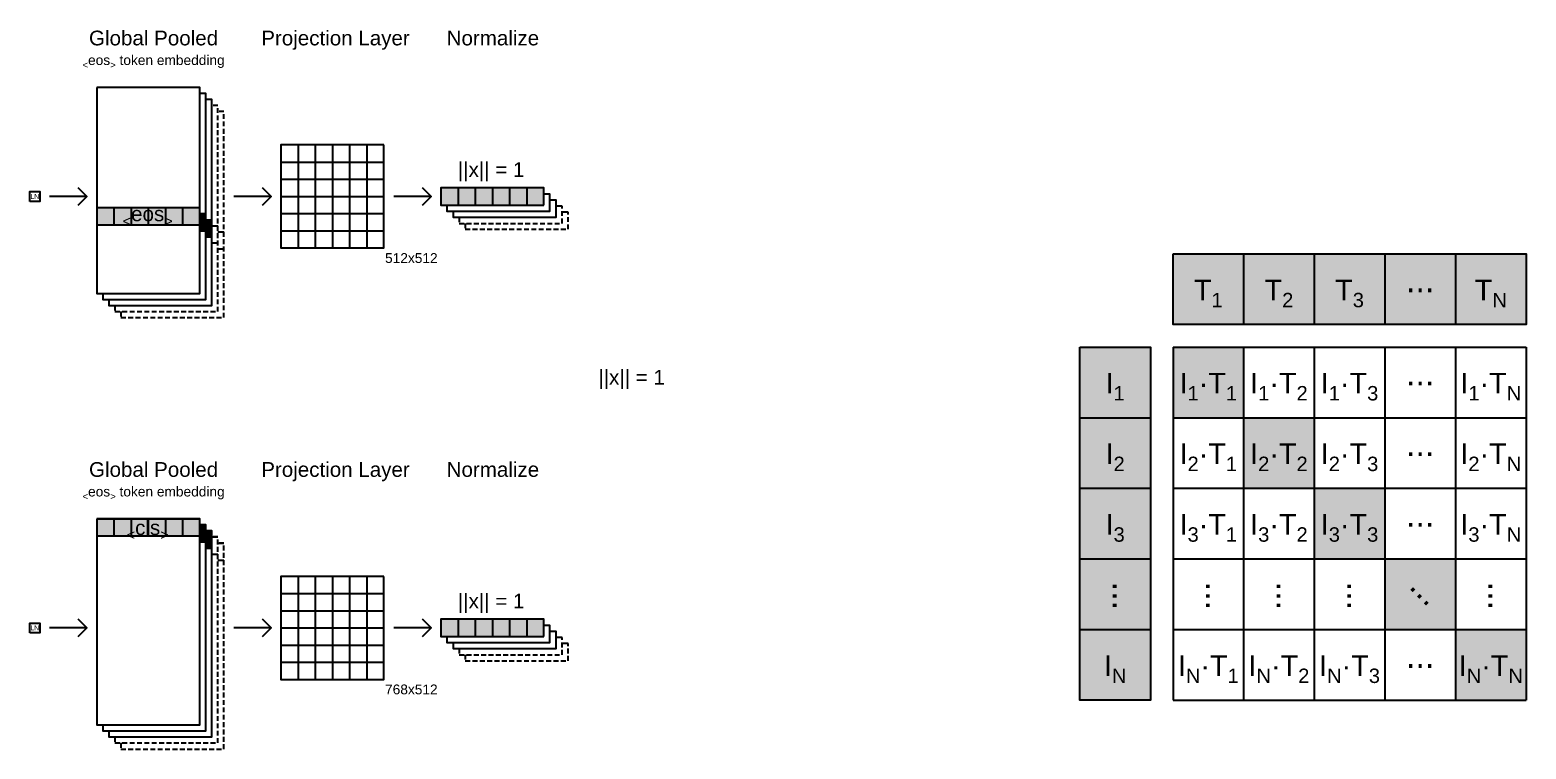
# Model space of a CAD drawing. Header units: inches. Extents: x 50 to 815, y -47 to 438.
# Drawn here: x 294.9 to 447.5, y 47.7 to 121 of the extents above; entities that cross this region are included whole.
import ezdxf

# ---------------------------------------------------------------- set-up
doc = ezdxf.new("R2010")
doc.units = ezdxf.units.IN
doc.header["$MEASUREMENT"] = 0
doc.linetypes.add('DASHED', pattern=[0.75, 0.5, -0.25])
for name, color, linetype in [('general_borders', 7, 'Continuous'), ('general_details', 8, 'Continuous'), ('image_borders', 24, 'Continuous'), ('image_fill', 21, 'Continuous'), ('text', 252, 'Continuous'), ('text_borders', 204, 'Continuous'), ('text_fill', 211, 'Continuous')]:
    doc.layers.add(name, color=color, linetype=linetype)
doc.styles.get("Standard").update_dxf_attribs({"font": 'arial.ttf'})

msp = doc.modelspace()

# ---------------------------------------------------------------- hatches: boundary and pattern name
at = {"layer": 'general_details', "true_color": 0x000000, "transparency": 33554483}
h = msp.add_hatch(color=18, dxfattribs=at)
h.dxf.hatch_style = 1
h.paths.add_polyline_path([(418.66, 88.71), (411.46, 88.71), (411.46, 81.51), (418.66, 81.51)])
h.paths.add_polyline_path([(425.86, 81.51), (418.66, 81.51), (418.66, 74.31), (425.86, 74.31)])
h.paths.add_polyline_path([(433.06, 74.31), (425.86, 74.31), (425.86, 67.11), (433.06, 67.11)])
h.paths.add_polyline_path([(440.26, 67.11), (433.06, 67.11), (433.06, 59.91), (440.26, 59.91)])
h.paths.add_polyline_path([(447.46, 59.91), (440.26, 59.91), (440.26, 52.71), (447.46, 52.71)])
at = {"layer": 'image_fill', "transparency": 33554483}
h = msp.add_hatch(color=256, dxfattribs=at)
h.dxf.hatch_style = 1
h.paths.add_polyline_path([(401.96, 88.71), (409.16, 88.71), (409.16, 52.71), (401.96, 52.71)])
h = msp.add_hatch(color=256, dxfattribs=at)
h.dxf.hatch_style = 1
h.paths.add_polyline_path([(303.47, 71.21), (301.72, 71.21), (301.72, 69.46), (303.47, 69.46)])
h.paths.add_polyline_path([(305.22, 71.21), (303.47, 71.21), (303.47, 69.46), (305.22, 69.46)])
h.paths.add_polyline_path([(306.97, 71.21), (305.22, 71.21), (305.22, 69.46), (306.97, 69.46)])
h.paths.add_polyline_path([(308.72, 71.21), (306.97, 71.21), (306.97, 69.46), (308.72, 69.46)])
h.paths.add_polyline_path([(310.47, 71.21), (308.72, 71.21), (308.72, 69.46), (310.47, 69.46)])
h.paths.add_polyline_path([(312.22, 71.21), (310.47, 71.21), (310.47, 69.46), (312.22, 69.46)])
h = msp.add_hatch(color=256, dxfattribs=at)
h.dxf.hatch_style = 1
h.paths.add_polyline_path([(312.84, 70.59), (312.22, 70.59), (312.22, 68.84), (312.84, 68.84)])
h = msp.add_hatch(color=256, dxfattribs=at)
h.dxf.hatch_style = 1
h.paths.add_polyline_path([(313.46, 69.97), (312.84, 69.97), (312.84, 68.22), (313.46, 68.22)])
h = msp.add_hatch(color=256, dxfattribs=at)
h.dxf.hatch_style = 1
h.paths.add_polyline_path([(338.56, 60.96), (336.81, 60.96), (336.81, 59.21), (338.56, 59.21)])
h.paths.add_polyline_path([(340.31, 60.96), (338.56, 60.96), (338.56, 59.21), (340.31, 59.21)])
h.paths.add_polyline_path([(342.06, 60.96), (340.31, 60.96), (340.31, 59.21), (342.06, 59.21)])
h.paths.add_polyline_path([(343.81, 60.96), (342.06, 60.96), (342.06, 59.21), (343.81, 59.21)])
h.paths.add_polyline_path([(345.56, 60.96), (343.81, 60.96), (343.81, 59.21), (345.56, 59.21)])
h.paths.add_polyline_path([(347.31, 60.96), (345.56, 60.96), (345.56, 59.21), (347.31, 59.21)])
at = {"layer": 'text_fill', "transparency": 33554483}
h = msp.add_hatch(color=256, dxfattribs=at)
h.dxf.hatch_style = 1
h.paths.add_polyline_path([(338.56, 104.93), (336.81, 104.93), (336.81, 103.18), (338.56, 103.18)])
h.paths.add_polyline_path([(340.31, 104.93), (338.56, 104.93), (338.56, 103.18), (340.31, 103.18)])
h.paths.add_polyline_path([(342.06, 104.93), (340.31, 104.93), (340.31, 103.18), (342.06, 103.18)])
h.paths.add_polyline_path([(343.81, 104.93), (342.06, 104.93), (342.06, 103.18), (343.81, 103.18)])
h.paths.add_polyline_path([(345.56, 104.93), (343.81, 104.93), (343.81, 103.18), (345.56, 103.18)])
h.paths.add_polyline_path([(347.31, 104.93), (345.56, 104.93), (345.56, 103.18), (347.31, 103.18)])
h = msp.add_hatch(color=256, dxfattribs=at)
h.dxf.hatch_style = 1
h.paths.add_polyline_path([(303.47, 102.93), (301.72, 102.93), (301.72, 101.18), (303.47, 101.18)])
h.paths.add_polyline_path([(305.22, 102.93), (303.47, 102.93), (303.47, 101.18), (305.22, 101.18)])
h.paths.add_polyline_path([(306.97, 102.93), (305.22, 102.93), (305.22, 101.18), (306.97, 101.18)])
h.paths.add_polyline_path([(308.72, 102.93), (306.97, 102.93), (306.97, 101.18), (308.72, 101.18)])
h.paths.add_polyline_path([(310.47, 102.93), (308.72, 102.93), (308.72, 101.18), (310.47, 101.18)])
h.paths.add_polyline_path([(312.22, 102.93), (310.47, 102.93), (310.47, 101.18), (312.22, 101.18)])
h = msp.add_hatch(color=256, dxfattribs=at)
h.dxf.hatch_style = 1
h.paths.add_polyline_path([(312.84, 102.31), (312.22, 102.31), (312.22, 100.56), (312.84, 100.56)])
h = msp.add_hatch(color=256, dxfattribs=at)
h.dxf.hatch_style = 1
h.paths.add_polyline_path([(313.46, 101.69), (312.84, 101.69), (312.84, 99.94), (313.46, 99.94)])
h = msp.add_hatch(color=256, dxfattribs=at)
h.dxf.hatch_style = 1
h.paths.add_polyline_path([(411.46, 98.21), (447.46, 98.21), (447.46, 91.01), (411.46, 91.01)])

# ---------------------------------------------------------------- linework, layer by layer
at = {"layer": 'general_borders'}
for points in [[(300.72, 104.06), (296.92, 104.06)], [(299.84, 103.17), (300.72, 104.06), (299.84, 104.94)], [(319.5, 104.06), (315.7, 104.06)], [(318.62, 103.17), (319.5, 104.06), (318.62, 104.94)], [(335.81, 104.06), (332.01, 104.06)], [(334.93, 103.17), (335.81, 104.06), (334.93, 104.94)], [(411.46, 88.71), (447.46, 88.71)], [(411.46, 88.71), (411.46, 52.71)], [(447.46, 88.71), (447.46, 52.71)], [(300.72, 60.08), (296.92, 60.08)], [(299.84, 59.2), (300.72, 60.08), (299.84, 60.96)], [(319.5, 60.08), (315.7, 60.08)], [(318.62, 59.2), (319.5, 60.08), (318.62, 60.96)], [(335.81, 60.08), (332.01, 60.08)], [(334.93, 59.2), (335.81, 60.08), (334.93, 60.96)], [(411.46, 52.71), (447.46, 52.71)]]:
    msp.add_lwpolyline(points, dxfattribs=at)
for points in [[(411.46, 98.21), (447.46, 98.21), (447.46, 91.01), (411.46, 91.01)], [(401.96, 88.71), (409.16, 88.71), (409.16, 52.71), (401.96, 52.71)]]:
    msp.add_lwpolyline(points, close=True, dxfattribs=at)
at = {"layer": 'general_details'}
for points in [[(418.66, 98.21), (418.66, 91.01)], [(425.86, 98.21), (425.86, 91.01)], [(433.06, 98.21), (433.06, 91.01)], [(440.26, 98.21), (440.26, 91.01)], [(418.66, 88.71), (418.66, 52.71)], [(425.86, 88.71), (425.86, 52.71)], [(433.06, 88.71), (433.06, 52.71)], [(440.26, 88.71), (440.26, 52.71)], [(401.96, 81.51), (409.16, 81.51)], [(411.46, 81.51), (447.46, 81.51)], [(401.96, 74.31), (409.16, 74.31)], [(411.46, 74.31), (447.46, 74.31)], [(401.96, 67.11), (409.16, 67.11)], [(411.46, 67.11), (447.46, 67.11)], [(401.96, 59.91), (409.16, 59.91)], [(411.46, 59.91), (447.46, 59.91)]]:
    msp.add_lwpolyline(points, dxfattribs=at)
at = {"layer": 'image_borders'}
for points in [[(301.72, 71.21), (312.22, 71.21)], [(302.34, 50.21), (302.34, 49.59), (312.84, 49.59), (312.84, 70.59), (312.22, 70.59)], [(312.22, 70.59), (312.84, 70.59)], [(301.72, 69.46), (312.22, 69.46)], [(302.96, 49.59), (302.96, 48.97), (313.46, 48.97), (313.46, 69.97), (312.84, 69.97)], [(312.22, 68.84), (312.84, 68.84)], [(312.84, 69.97), (313.46, 69.97)], [(313.46, 69.35), (314.08, 69.35)], [(314.08, 68.73), (314.69, 68.73)], [(312.84, 68.22), (313.46, 68.22)], [(313.46, 67.6), (314.08, 67.6)], [(314.08, 66.98), (314.69, 66.98)], [(337.43, 59.21), (337.43, 58.59), (347.93, 58.59), (347.93, 60.34), (347.31, 60.34)], [(338.05, 58.59), (338.05, 57.97), (348.55, 57.97), (348.55, 59.72), (347.93, 59.72)]]:
    msp.add_lwpolyline(points, dxfattribs=at)
for points in [[(301.72, 71.21), (301.72, 50.21), (312.22, 50.21), (312.22, 71.21)], [(331, 65.33), (320.5, 65.33), (320.5, 54.83), (331, 54.83)], [(294.91, 59.58), (294.91, 60.58), (295.91, 60.58), (295.91, 59.58)], [(347.31, 59.21), (347.31, 60.96), (336.81, 60.96), (336.81, 59.21)]]:
    msp.add_lwpolyline(points, close=True, dxfattribs=at)
at = {"layer": 'image_borders', "linetype": 'DASHED'}
for points in [[(303.58, 48.97), (303.58, 48.35), (314.08, 48.35), (314.08, 69.35), (313.46, 69.35)], [(304.19, 48.35), (304.19, 47.73), (314.69, 47.73), (314.69, 68.73), (314.08, 68.73)], [(338.67, 57.97), (338.67, 57.35), (349.17, 57.35), (349.17, 59.1), (348.55, 59.1)], [(339.29, 57.35), (339.29, 56.73), (349.79, 56.73), (349.79, 58.48), (349.17, 58.48)]]:
    msp.add_lwpolyline(points, dxfattribs=at)
at = {"layer": 'image_fill'}
for points in [[(303.47, 71.21), (303.47, 69.46)], [(305.22, 71.21), (305.22, 69.46)], [(306.97, 71.21), (306.97, 69.46)], [(308.72, 71.21), (308.72, 69.46)], [(310.47, 71.21), (310.47, 69.46)], [(322.25, 65.33), (322.25, 54.83)], [(324, 65.33), (324, 54.83)], [(325.75, 65.33), (325.75, 54.83)], [(327.5, 65.33), (327.5, 54.83)], [(329.25, 65.33), (329.25, 54.83)], [(320.5, 63.58), (331, 63.58)], [(320.5, 61.83), (331, 61.83)], [(320.5, 60.08), (331, 60.08)], [(338.56, 60.96), (338.56, 59.21)], [(340.31, 60.96), (340.31, 59.21)], [(342.06, 60.96), (342.06, 59.21)], [(343.81, 60.96), (343.81, 59.21)], [(345.56, 60.96), (345.56, 59.21)], [(320.5, 58.33), (331, 58.33)], [(320.5, 56.58), (331, 56.58)]]:
    msp.add_lwpolyline(points, dxfattribs=at)
at = {"layer": 'text_borders'}
for points in [[(301.72, 115.18), (301.72, 94.18), (312.22, 94.18), (312.22, 115.18)], [(331, 109.31), (320.5, 109.31), (320.5, 98.81), (331, 98.81)], [(294.91, 103.56), (294.91, 104.56), (295.91, 104.56), (295.91, 103.56)], [(347.31, 103.18), (347.31, 104.93), (336.81, 104.93), (336.81, 103.18)]]:
    msp.add_lwpolyline(points, close=True, dxfattribs=at)
for points in [[(302.34, 94.18), (302.34, 93.56), (312.84, 93.56), (312.84, 114.56), (312.22, 114.56)], [(302.96, 93.56), (302.96, 92.94), (313.46, 92.94), (313.46, 113.94), (312.84, 113.94)], [(337.43, 103.18), (337.43, 102.56), (347.93, 102.56), (347.93, 104.31), (347.31, 104.31)], [(301.72, 102.93), (312.22, 102.93)], [(312.22, 102.31), (312.84, 102.31)], [(338.05, 102.56), (338.05, 101.94), (348.55, 101.94), (348.55, 103.69), (347.93, 103.69)], [(301.72, 101.18), (312.22, 101.18)], [(312.84, 101.69), (313.46, 101.69)], [(313.46, 101.07), (314.08, 101.07)], [(312.22, 100.56), (312.84, 100.56)], [(312.84, 99.94), (313.46, 99.94)], [(313.46, 99.32), (314.08, 99.32)], [(314.08, 100.46), (314.69, 100.46)], [(314.08, 98.71), (314.69, 98.71)]]:
    msp.add_lwpolyline(points, dxfattribs=at)
at = {"layer": 'text_borders', "linetype": 'DASHED'}
for points in [[(303.58, 92.94), (303.58, 92.32), (314.08, 92.32), (314.08, 113.32), (313.46, 113.32)], [(304.19, 92.32), (304.19, 91.71), (314.69, 91.71), (314.69, 112.71), (314.08, 112.71)], [(338.67, 101.94), (338.67, 101.32), (349.17, 101.32), (349.17, 103.07), (348.55, 103.07)], [(339.29, 101.32), (339.29, 100.71), (349.79, 100.71), (349.79, 102.46), (349.17, 102.46)]]:
    msp.add_lwpolyline(points, dxfattribs=at)
at = {"layer": 'text_fill'}
for points in [[(322.25, 109.31), (322.25, 98.81)], [(324, 109.31), (324, 98.81)], [(325.75, 109.31), (325.75, 98.81)], [(327.5, 109.31), (327.5, 98.81)], [(329.25, 109.31), (329.25, 98.81)], [(320.5, 107.56), (331, 107.56)], [(320.5, 105.81), (331, 105.81)], [(320.5, 104.06), (331, 104.06)], [(338.56, 104.93), (338.56, 103.18)], [(340.31, 104.93), (340.31, 103.18)], [(342.06, 104.93), (342.06, 103.18)], [(343.81, 104.93), (343.81, 103.18)], [(345.56, 104.93), (345.56, 103.18)], [(303.47, 102.93), (303.47, 101.18)], [(305.22, 102.93), (305.22, 101.18)], [(306.97, 102.93), (306.97, 101.18)], [(308.72, 102.93), (308.72, 101.18)], [(310.47, 102.93), (310.47, 101.18)], [(320.5, 102.31), (331, 102.31)], [(320.5, 100.56), (331, 100.56)]]:
    msp.add_lwpolyline(points, dxfattribs=at)

# ---------------------------------------------------------------- texts
at = {"layer": 'image_borders', "attachment_point": 1}
for s, insert, char_height in [('\\A1;||x|| = 1', (338.55, 63.57), 1.5), ('768x512', (331.12, 54.31), 1)]:
    msp.add_mtext_dynamic_manual_height_columns(s, width=23.9504, gutter_width=1, heights=[0], dxfattribs=dict(at, insert=insert, char_height=char_height))
at = {"layer": 'image_fill', "insert": (291.81, 60.33), "char_height": 0.5, "attachment_point": 1}
msp.add_mtext_dynamic_manual_height_columns('\\A1;\\pxqc;LN', width=7.2, gutter_width=1, heights=[0], dxfattribs=at)
at = {"layer": 'text', "attachment_point": 1}
for s, width, insert, char_height in [('\\A1;\\pxqc;Global Pooled\\P{\\H0.46667x;\\S^ <;\\H1.42857x;eos\\H0.7x;\\S^ >;\\H1.42857x; token embedding}', 23.9504, (295.54, 120.96), 1.5), ('\\A1;\\pxqc;Projection Layer', 23.9504, (314.09, 120.96), 1.5), ('\\A1;\\pxqc;Normalize', 23.9504, (330.14, 120.96), 1.5), ('\\A1;\\pxqc;{\\H0.7x;\\S^ <;}eos{\\H0.7x;\\S^ >;}', 23.9504, (294.94, 103.04), 1.5), ('\\A1;\\pxqc;T{\\H0.7x;\\S^ 1;}', 7.2, (411.46, 95.58), 2.1), ('\\A1;\\pxqc;T{\\H0.7x;\\S^ 2;}', 7.2, (418.66, 95.58), 2.1), ('\\A1;\\pxqc;T{\\H0.7x;\\S^ 3;}', 7.2, (425.86, 95.58), 2.1), ('\\pxqc;...', 7.2, (433.06, 96.8), 2.5), ('\\A1;\\pxqc;T{\\H0.7x;\\S^ N;}', 7.2, (440.26, 95.58), 2.1), ('\\A1;\\pxqc;I{\\H0.7x;\\S^ 1;}', 7.2, (401.96, 86.08), 2.1), ('\\A1;\\pxqc;I{\\H0.7x;\\S^ 1;}·T{\\H0.7x;\\S^ 1;}', 7.2, (411.46, 86.08), 2.1), ('\\A1;\\pxqc;I{\\H0.7x;\\S^ 1;}·T{\\H0.7x;\\S^ 2;}', 7.2, (418.66, 86.08), 2.1), ('\\A1;\\pxqc;I{\\H0.7x;\\S^ 1;}·T{\\H0.7x;\\S^ 3;}', 7.2, (425.86, 86.08), 2.1), ('\\A1;\\pxqc;I{\\H0.7x;\\S^ 1;}·T{\\H0.7x;\\S^ N;}', 7.2, (440.26, 86.08), 2.1), ('\\pxqc;...', 7.2, (433.06, 87.3), 2.5), ('\\A1;\\pxqc;I{\\H0.7x;\\S^ 2;}', 7.2, (401.96, 78.88), 2.1), ('\\A1;\\pxqc;I{\\H0.7x;\\S^ 2;}·T{\\H0.7x;\\S^ 1;}', 7.2, (411.46, 78.88), 2.1), ('\\A1;\\pxqc;I{\\H0.7x;\\S^ 2;}·T{\\H0.7x;\\S^ 2;}', 7.2, (418.66, 78.88), 2.1), ('\\A1;\\pxqc;I{\\H0.7x;\\S^ 2;}·T{\\H0.7x;\\S^ 3;}', 7.2, (425.86, 78.88), 2.1), ('\\pxqc;...', 7.2, (433.06, 80.1), 2.5), ('\\A1;\\pxqc;I{\\H0.7x;\\S^ 2;}·T{\\H0.7x;\\S^ N;}', 7.2, (440.26, 78.88), 2.1), ('\\A1;\\pxqc;Global Pooled\\P{\\H0.46667x;\\S^ <;\\H1.42857x;eos\\H0.7x;\\S^ >;\\H1.42857x; token embedding}', 23.9504, (295.54, 76.98), 1.5), ('\\A1;\\pxqc;Projection Layer', 23.9504, (314.09, 76.98), 1.5), ('\\A1;\\pxqc;Normalize', 23.9504, (330.14, 76.98), 1.5), ('\\A1;\\pxqc;{\\H0.7x;\\S^ <;}cls{\\H0.7x;\\S^ >;}', 23.9504, (294.94, 71.05), 1.5), ('\\A1;\\pxqc;I{\\H0.7x;\\S^ 3;}', 7.2, (401.96, 71.68), 2.1), ('\\A1;\\pxqc;I{\\H0.7x;\\S^ 3;}·T{\\H0.7x;\\S^ 1;}', 7.2, (411.46, 71.68), 2.1), ('\\A1;\\pxqc;I{\\H0.7x;\\S^ 3;}·T{\\H0.7x;\\S^ 2;}', 7.2, (418.66, 71.68), 2.1), ('\\A1;\\pxqc;I{\\H0.7x;\\S^ 3;}·T{\\H0.7x;\\S^ 3;}', 7.2, (425.86, 71.68), 2.1), ('\\pxqc;...', 7.2, (433.06, 72.9), 2.5), ('\\A1;\\pxqc;I{\\H0.7x;\\S^ 3;}·T{\\H0.7x;\\S^ N;}', 7.2, (440.26, 71.68), 2.1), ('\\A1;\\pxqc;I{\\H0.7x;\\S^ N;}', 7.2, (401.96, 57.28), 2.1), ('\\A1;\\pxqc;I{\\H0.7x;\\S^ N;}·T{\\H0.7x;\\S^ 1;}', 7.2, (411.46, 57.28), 2.1), ('\\A1;\\pxqc;I{\\H0.7x;\\S^ N;}·T{\\H0.7x;\\S^ 2;}', 7.2, (418.66, 57.28), 2.1), ('\\A1;\\pxqc;I{\\H0.7x;\\S^ N;}·T{\\H0.7x;\\S^ 3;}', 7.2, (425.86, 57.28), 2.1), ('\\A1;\\pxqc;I{\\H0.7x;\\S^ N;}·T{\\H0.7x;\\S^ N;}', 7.2, (440.26, 57.28), 2.1), ('\\pxqc;...', 7.2, (433.06, 58.5), 2.5)]:
    msp.add_mtext_dynamic_manual_height_columns(s, width=width, gutter_width=1, heights=[0], dxfattribs=dict(at, insert=insert, char_height=char_height))
at = {"layer": 'text', "char_height": 2.5, "attachment_point": 1}
for insert, rotation in [((403.21, 59.74), 90), ((412.71, 59.74), 90), ((419.91, 59.74), 90), ((427.11, 59.74), 90), ((437.51, 59.12), 135), ((441.51, 59.74), 90)]:
    msp.add_mtext_dynamic_manual_height_columns('\\pxqc;...', width=7.2, gutter_width=1, heights=[0], dxfattribs=dict(at, insert=insert, rotation=rotation))
at = {"layer": 'text_borders', "attachment_point": 1}
for s, insert, char_height in [('\\A1;||x|| = 1', (338.55, 107.55), 1.5), ('512x512', (331.12, 98.28), 1), ('\\A1;||x|| = 1', (352.87, 86.38), 1.5)]:
    msp.add_mtext_dynamic_manual_height_columns(s, width=23.9504, gutter_width=1, heights=[0], dxfattribs=dict(at, insert=insert, char_height=char_height))
at = {"layer": 'text_fill', "insert": (291.81, 104.31), "char_height": 0.5, "attachment_point": 1}
msp.add_mtext_dynamic_manual_height_columns('\\A1;\\pxqc;LN', width=7.2, gutter_width=1, heights=[0], dxfattribs=at)

doc.saveas('drawing.dxf')
